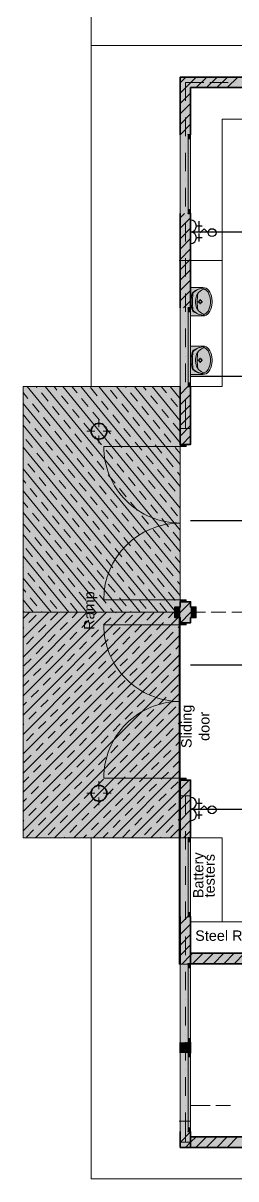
# Model space of a CAD drawing. Header units: millimetres. Extents: x 140718 to 249917, y 39137 to 308394.
# Drawn here: x 227685 to 231748, y 239073 to 261099 of the extents above; entities that cross this region are included whole.
import ezdxf

# ---------------------------------------------------------------- set-up
doc = ezdxf.new("R2010")
doc.units = ezdxf.units.MM
doc.layers.get('0').update_dxf_attribs({"color": 1})
for name, color, linetype in [('lights', 1, 'Continuous'), ('PDF_2D Drafting - General', 7, 'Continuous'), ('PLACEMENT', 40, 'Continuous'), ('power', 130, 'Continuous')]:
    doc.layers.add(name, color=color, linetype=linetype)
for name, color, linetype, true_color in [('PDF_Geometry', 7, 'Continuous', 0xff6600), ('PDF_Interior$-$Furniture$', 7, 'Continuous', 0x6a6a6a), ('PDF_Structural - Bearing', 7, 'Continuous', 0xffffff)]:
    doc.layers.add(name, color=color, linetype=linetype, true_color=true_color)
doc.styles.add('PDF ArialMT', font='arial.ttf')

# ---------------------------------------------------------------- blocks, each defined once
blk = doc.blocks.new('FF')
at = {"layer": 'PDF_Geometry', "color": 1, "lineweight": 25}
for points in [[(51, 478), (-155, 690), (46, 907)], [(-547, 420), (-33, 420)], [(-303, 293), (-303, 594)], [(94, 430), (501, 430)], [(300, 293), (300, 594)], [(596, -4), (-600, -4)]]:
    blk.add_lwpolyline(points, dxfattribs=at)
blk.add_circle((43, 1105), 204, dxfattribs=at)
for centre in [(-299, 0), (304, 0)]:
    blk.add_arc(centre, 299, 0, 180, dxfattribs=at)

msp = doc.modelspace()

# ---------------------------------------------------------------- hatches: boundary and pattern name
at = {"layer": 'PDF_2D Drafting - General', "true_color": 0xffffff, "transparency": 33554559}
for points in [[(227685, 254171), (230662, 254171), (230684, 254171), (230684, 249971), (230584, 249971), (230584, 249871), (227685, 249871)], [(227685, 245572), (227685, 249871), (230584, 249871), (230584, 249771), (230684, 249771), (230684, 245572), (230662, 245572)]]:
    msp.add_hatch(color=7, dxfattribs=at).paths.add_polyline_path(points)
at = {"layer": 'PDF_Interior$-$Furniture$', "true_color": 0xffffff, "transparency": 33554559}
for points in [[(231113, 256060), (230884, 256060), (230884, 255520), (231113, 255520), (231129, 255520), (231145, 255522), (231160, 255526), (231175, 255532), (231190, 255539), (231203, 255549), (231215, 255559), (231226, 255571), (231238, 255588), (231249, 255607), (231258, 255626), (231266, 255646), (231273, 255665), (231279, 255687), (231284, 255707), (231288, 255728), (231291, 255750), (231294, 255771), (231294, 255790), (231294, 255809), (231291, 255830), (231288, 255851), (231284, 255872), (231279, 255893), (231274, 255910), (231266, 255933), (231258, 255953), (231249, 255973), (231238, 255991), (231226, 256008), (231215, 256020), (231203, 256031), (231190, 256040), (231175, 256048), (231160, 256053), (231145, 256057), (231129, 256059), (231121, 256060)], [(231113, 254944), (230884, 254944), (230884, 254404), (231113, 254404), (231129, 254404), (231145, 254406), (231160, 254410), (231175, 254416), (231190, 254423), (231203, 254432), (231215, 254443), (231226, 254455), (231238, 254472), (231249, 254491), (231258, 254510), (231266, 254530), (231273, 254549), (231279, 254571), (231284, 254591), (231288, 254612), (231291, 254634), (231294, 254655), (231294, 254674), (231294, 254692), (231291, 254714), (231288, 254735), (231284, 254756), (231279, 254777), (231274, 254794), (231266, 254817), (231258, 254837), (231249, 254856), (231238, 254875), (231226, 254892), (231215, 254904), (231203, 254915), (231190, 254924), (231175, 254931), (231160, 254937), (231145, 254941), (231129, 254943), (231121, 254944)]]:
    msp.add_hatch(color=7, dxfattribs=at).paths.add_polyline_path(points)
at = {"layer": 'PDF_Structural - Bearing', "transparency": 33554559}
for color, points in [(7, [(230884, 259870), (230884, 258970), (230834, 258970), (230684, 258970), (230684, 260070)]), (256, [(230884, 257471), (230834, 257471), (230684, 257471), (230684, 258970), (230834, 258970), (230884, 258970)]), (256, [(230884, 257471), (230834, 257471), (230684, 257471), (230684, 258970), (230834, 258970), (230884, 258970)]), (7, [(230684, 255671), (230684, 257471), (230834, 257471), (230884, 257471), (230884, 255671), (230834, 255671)]), (256, [(230884, 254171), (230834, 254171), (230684, 254171), (230684, 255671), (230834, 255671), (230884, 255671)]), (256, [(230884, 254171), (230834, 254171), (230684, 254171), (230684, 255671), (230834, 255671), (230884, 255671)]), (7, [(230684, 254171), (230834, 254171), (230884, 254171), (230884, 253071), (230799, 253071), (230684, 253071)]), (7, [(230684, 249672), (230684, 250071), (230799, 250071), (230884, 250071), (230884, 249672), (230799, 249672)]), (7, [(230684, 245572), (230684, 246672), (230799, 246672), (230884, 246672), (230884, 245572), (230834, 245572)]), (256, [(230884, 245572), (230884, 244072), (230834, 244072), (230684, 244072), (230684, 245572), (230834, 245572)]), (256, [(230884, 245572), (230884, 244072), (230834, 244072), (230684, 244072), (230684, 245572), (230834, 245572)]), (7, [(230684, 243172), (230684, 244072), (230834, 244072), (230884, 244072), (230884, 243172), (230834, 243172)]), (256, [(230884, 243172), (230884, 241673), (230834, 241673), (230684, 241673), (230684, 243172), (230834, 243172)]), (256, [(230884, 243172), (230884, 241673), (230834, 241673), (230684, 241673), (230684, 243172), (230834, 243172)]), (7, [(230884, 243372), (232646, 243372), (232646, 243222), (232646, 243172), (230884, 243172)]), (7, [(230684, 241473), (230684, 241673), (230834, 241673), (230884, 241673), (230884, 241473), (230834, 241473)]), (256, [(230884, 241473), (230884, 239973), (230834, 239973), (230684, 239973), (230684, 241473), (230834, 241473)]), (256, [(230884, 241473), (230884, 239973), (230834, 239973), (230684, 239973), (230684, 241473), (230834, 241473)]), (7, [(230684, 239673), (230684, 239973), (230834, 239973), (230884, 239973), (230884, 239673)])]:
    msp.add_hatch(color=color, dxfattribs=at).paths.add_polyline_path(points)

# ---------------------------------------------------------------- linework, layer by layer
at = {"layer": 'PDF_2D Drafting - General', "color": 8, "lineweight": 15, "true_color": 0x7f7f7f}
for points in [[(231684, 295866), (230184, 295866), (230184, 263470), (228984, 263470), (228984, 260670)], [(230662, 256575), (230884, 256575), (231484, 256575), (231484, 259270), (234384, 259270), (234384, 260070)], [(230884, 254171), (231484, 254171), (231484, 256575)], [(230662, 254171), (227685, 254171), (227685, 249871), (230584, 249871), (230584, 249971), (230684, 249971), (230684, 254171), (230662, 254171), (227685, 254171), (227685, 245572), (230662, 245572), (230684, 245572), (230684, 249771), (230584, 249771), (230584, 249871), (227685, 249871), (227685, 245572), (230662, 245572), (230944, 245572)], [(230884, 249871), (231166, 249871)], [(231275, 249871), (231558, 249871)], [(231667, 249871), (231949, 249871)], [(230884, 245572), (231166, 245572)], [(231053, 245572), (231202, 245572), (231484, 245572), (231202, 245572)], [(231484, 243972), (231484, 245572)], [(234384, 243690), (234384, 243972), (230884, 243972)], [(228984, 243372), (228984, 239073)], [(230662, 243168), (230944, 243168)], [(231053, 243168), (231335, 243168)], [(231444, 243168), (231726, 243168)], [(231254, 240473), (231166, 240473), (230884, 240473)], [(231646, 240473), (231363, 240473)], [(230662, 240173), (230884, 240173)]]:
    msp.add_lwpolyline(points, dxfattribs=at)
at = {"layer": 'PDF_2D Drafting - General', "color": 253, "lineweight": 18, "true_color": 0xaaaaaa}
for points in [[(227685, 254060), (227778, 253946)], [(227764, 254171), (230684, 250607)], [(227935, 254171), (227949, 254154)], [(228034, 254050), (228162, 253894)], [(228105, 254171), (230684, 251023)], [(228276, 254171), (228332, 254102)], [(228417, 253998), (228545, 253842)], [(228446, 254171), (230684, 251439)], [(228617, 254171), (228716, 254050)], [(228787, 254171), (230684, 251855)], [(228971, 254154), (229099, 253998)], [(229128, 254171), (230684, 252271)], [(229355, 254102), (229483, 253946)], [(229469, 254171), (230684, 252687)], [(229639, 254171), (229653, 254154)], [(229738, 254050), (229866, 253894)], [(229810, 254171), (230684, 253103)], [(229980, 254171), (230037, 254102)], [(230122, 253998), (230250, 253842)], [(230151, 254171), (230684, 253520)], [(230321, 254171), (230420, 254050)], [(230492, 254171), (230684, 253936)], [(230676, 254154), (230684, 254144)], [(227685, 253852), (230684, 250190)], [(227863, 253842), (227991, 253686)], [(228247, 253790), (228375, 253634)], [(228801, 253946), (228929, 253790)], [(229185, 253894), (229312, 253738)], [(229568, 253842), (229696, 253686)], [(229952, 253790), (230079, 253634)], [(230506, 253946), (230633, 253790)], [(227693, 253634), (227821, 253478)], [(228076, 253582), (228204, 253426)], [(228460, 253530), (228588, 253374)], [(228630, 253738), (228758, 253582)], [(229014, 253686), (229142, 253530)], [(229398, 253634), (229525, 253478)], [(229781, 253582), (229909, 253426)], [(230165, 253530), (230293, 253374)], [(230335, 253738), (230463, 253582)], [(227685, 253436), (230584, 249896)], [(227906, 253374), (228034, 253218)], [(228290, 253322), (228417, 253166)], [(228843, 253478), (228971, 253322)], [(229227, 253426), (229355, 253270)], [(229611, 253374), (229738, 253218)], [(229994, 253322), (230122, 253166)], [(230548, 253478), (230676, 253322)], [(227735, 253166), (227863, 253010)], [(228119, 253114), (228247, 252958)], [(228673, 253270), (228801, 253114)], [(229057, 253218), (229185, 253062)], [(229440, 253166), (229568, 253010)], [(229824, 253114), (229952, 252958)], [(230378, 253270), (230506, 253114)], [(227685, 253020), (230264, 249871)], [(227949, 252905), (228076, 252749)], [(228503, 253062), (228630, 252905)], [(228886, 253010), (229014, 252853)], [(229270, 252958), (229398, 252802)], [(229653, 252905), (229781, 252749)], [(230207, 253062), (230335, 252905)], [(230591, 253010), (230684, 252895)], [(227685, 252812), (227693, 252802)], [(227778, 252697), (227906, 252541)], [(228162, 252645), (228290, 252489)], [(228332, 252853), (228460, 252697)], [(228716, 252802), (228843, 252645)], [(229099, 252749), (229227, 252593)], [(229483, 252697), (229611, 252541)], [(229866, 252645), (229994, 252489)], [(230037, 252853), (230165, 252697)], [(230420, 252802), (230548, 252645)], [(227685, 252603), (229923, 249871)], [(227991, 252437), (228119, 252281)], [(228545, 252593), (228673, 252437)], [(228929, 252541), (229057, 252385)], [(229312, 252489), (229440, 252333)], [(229696, 252437), (229824, 252281)], [(230250, 252593), (230378, 252437)], [(230633, 252541), (230684, 252479)], [(227685, 252395), (227735, 252333)], [(227821, 252229), (227949, 252073)], [(228375, 252385), (228503, 252229)], [(228758, 252333), (228886, 252177)], [(229142, 252281), (229270, 252125)], [(229525, 252229), (229653, 252073)], [(230079, 252385), (230207, 252229)], [(230463, 252333), (230591, 252177)], [(227685, 252187), (229582, 249871)], [(227685, 251979), (227778, 251865)], [(228204, 252177), (228332, 252021)], [(228588, 252125), (228716, 251969)], [(228971, 252073), (229099, 251917)], [(229355, 252021), (229483, 251865)], [(229909, 252177), (230037, 252021)], [(230293, 252125), (230420, 251969)], [(230676, 252073), (230684, 252063)], [(227685, 251771), (229241, 249871)], [(227863, 251761), (227991, 251605)], [(228034, 251969), (228162, 251813)], [(228417, 251917), (228545, 251761)], [(228801, 251865), (228929, 251709)], [(229185, 251813), (229312, 251657)], [(229568, 251761), (229696, 251605)], [(229738, 251969), (229866, 251813)], [(230122, 251917), (230250, 251761)], [(230506, 251865), (230633, 251709)], [(227693, 251553), (227821, 251397)], [(228247, 251709), (228375, 251553)], [(228630, 251657), (228758, 251501)], [(229014, 251605), (229142, 251449)], [(229398, 251553), (229525, 251397)], [(229952, 251709), (230079, 251553)], [(230335, 251657), (230463, 251501)], [(227685, 251355), (228900, 249871)], [(228076, 251501), (228204, 251345)], [(228460, 251449), (228588, 251293)], [(228843, 251397), (228971, 251241)], [(229227, 251345), (229355, 251189)], [(229781, 251501), (229909, 251345)], [(230165, 251449), (230293, 251293)], [(230548, 251397), (230676, 251241)], [(227906, 251293), (228034, 251137)], [(228290, 251241), (228417, 251085)], [(228673, 251189), (228801, 251033)], [(229057, 251137), (229185, 250981)], [(229611, 251293), (229738, 251137)], [(229994, 251241), (230122, 251085)], [(230378, 251189), (230506, 251033)], [(227685, 250939), (228559, 249871)], [(227735, 251085), (227863, 250929)], [(228119, 251033), (228247, 250877)], [(228503, 250981), (228630, 250825)], [(228886, 250929), (229014, 250773)], [(229440, 251085), (229568, 250929)], [(229824, 251033), (229952, 250877)], [(230207, 250981), (230335, 250825)], [(230591, 250929), (230684, 250815)], [(227685, 250731), (227693, 250721)], [(227949, 250825), (228076, 250669)], [(228332, 250773), (228460, 250617)], [(228716, 250721), (228843, 250565)], [(229099, 250669), (229227, 250513)], [(229270, 250877), (229398, 250721)], [(229653, 250825), (229781, 250669)], [(230037, 250773), (230165, 250617)], [(230420, 250721), (230548, 250565)], [(227685, 250523), (228218, 249871)], [(227778, 250617), (227906, 250460)], [(228162, 250565), (228290, 250409)], [(228545, 250513), (228673, 250357)], [(228929, 250460), (229057, 250305)], [(229483, 250617), (229611, 250460)], [(229866, 250565), (229994, 250409)], [(230250, 250513), (230378, 250357)], [(230633, 250460), (230684, 250398)], [(227685, 250315), (227735, 250252)], [(227991, 250357), (228119, 250200)], [(228375, 250305), (228503, 250148)], [(228758, 250252), (228886, 250096)], [(229312, 250409), (229440, 250252)], [(229696, 250357), (229824, 250200)], [(230079, 250305), (230207, 250148)], [(230463, 250252), (230591, 250096)], [(227685, 250107), (227877, 249871)], [(227821, 250148), (227949, 249992)], [(228204, 250096), (228332, 249940)], [(228588, 250044), (228716, 249888)], [(229142, 250200), (229270, 250044)], [(229525, 250148), (229653, 249992)], [(229909, 250096), (230037, 249940)], [(230293, 250044), (230420, 249888)], [(227685, 249898), (227707, 249871)], [(230380, 249871), (227685, 247176)], [(230012, 249871), (227685, 247544)], [(229645, 249871), (227685, 247911)], [(229277, 249871), (227685, 248279)], [(228909, 249871), (227685, 248647)], [(228542, 249871), (227685, 249014)], [(228174, 249871), (227685, 249382)], [(227806, 249871), (227685, 249750)], [(227932, 249813), (227794, 249676)], [(228034, 249888), (228048, 249871)], [(228346, 249859), (228208, 249722)], [(228726, 249871), (228622, 249768)], [(228971, 249992), (229071, 249871)], [(229093, 249871), (229035, 249813)], [(229355, 249940), (229411, 249871)], [(229461, 249871), (229449, 249859)], [(229771, 249813), (229633, 249676)], [(229738, 249888), (229752, 249871)], [(230184, 249859), (230046, 249722)], [(230564, 249871), (230460, 249768)], [(230584, 249892), (230598, 249905)], [(230584, 249783), (230662, 249860)], [(230644, 249951), (230644, 249951)], [(230676, 249992), (230684, 249982)], [(230648, 249771), (227685, 246808)], [(227702, 249584), (227685, 249566)], [(228116, 249630), (227978, 249492)], [(228530, 249676), (228392, 249538)], [(228943, 249722), (228805, 249584)], [(229357, 249768), (229219, 249630)], [(229541, 249584), (229403, 249446)], [(229954, 249630), (229817, 249492)], [(230368, 249676), (230230, 249538)], [(230684, 249624), (230644, 249584)], [(230662, 249767), (230666, 249771)], [(230673, 249595), (230673, 249595)], [(230684, 249440), (227685, 246441)], [(227886, 249400), (227749, 249262)], [(228300, 249446), (228162, 249308)], [(228714, 249492), (228576, 249354)], [(229127, 249538), (228989, 249400)], [(229311, 249354), (229173, 249216)], [(229725, 249400), (229587, 249262)], [(230138, 249446), (230000, 249308)], [(230552, 249492), (230414, 249354)], [(230662, 249400), (230684, 249422)], [(228070, 249216), (227932, 249078)], [(228484, 249262), (228346, 249124)], [(228897, 249308), (228760, 249170)], [(229081, 249124), (228943, 248986)], [(229495, 249170), (229357, 249032)], [(229908, 249216), (229771, 249078)], [(230322, 249262), (230184, 249124)], [(230684, 249257), (230598, 249170)], [(230673, 249227), (230684, 249238)], [(230684, 249073), (227685, 246073)], [(227840, 248986), (227702, 248848)], [(228254, 249032), (228116, 248894)], [(228668, 249078), (228530, 248940)], [(229265, 248940), (229127, 248802)], [(229679, 248986), (229541, 248848)], [(230092, 249032), (229954, 248894)], [(230506, 249078), (230368, 248940)], [(230662, 249032), (230684, 249055)], [(230684, 248705), (227685, 245705)], [(228024, 248802), (227886, 248665)], [(228438, 248848), (228300, 248711)], [(228852, 248894), (228714, 248756)], [(229035, 248711), (228897, 248573)], [(229449, 248756), (229311, 248619)], [(229863, 248802), (229725, 248665)], [(230276, 248848), (230138, 248711)], [(230684, 248889), (230552, 248756)], [(230662, 248848), (230684, 248871)], [(230662, 248664), (230684, 248687)], [(227794, 248573), (227685, 248463)], [(228208, 248619), (228070, 248481)], [(228622, 248665), (228484, 248527)], [(228805, 248481), (228668, 248343)], [(229219, 248527), (229081, 248389)], [(229633, 248573), (229495, 248435)], [(230046, 248619), (229908, 248481)], [(230460, 248665), (230322, 248527)], [(230644, 248481), (230506, 248343)], [(230662, 248480), (230684, 248503)], [(227978, 248389), (227840, 248251)], [(230684, 248337), (227919, 245572)], [(228392, 248435), (228254, 248297)], [(228576, 248251), (228438, 248113)], [(228989, 248297), (228852, 248159)], [(229403, 248343), (229265, 248205)], [(229817, 248389), (229679, 248251)], [(230230, 248435), (230092, 248297)], [(230414, 248251), (230276, 248113)], [(230662, 248297), (230684, 248319)], [(227749, 248159), (227685, 248095)], [(228162, 248205), (228024, 248067)], [(228346, 248021), (228208, 247883)], [(228760, 248067), (228622, 247929)], [(229173, 248113), (229035, 247975)], [(229587, 248159), (229449, 248021)], [(230000, 248205), (229863, 248067)], [(230184, 248021), (230046, 247883)], [(230598, 248067), (230460, 247929)], [(230662, 248113), (230673, 248124)], [(227932, 247975), (227794, 247837)], [(230684, 247970), (228286, 245572)], [(228530, 247837), (228392, 247700)], [(228943, 247883), (228805, 247745)], [(229357, 247929), (229219, 247791)], [(229771, 247975), (229633, 247837)], [(230368, 247837), (230230, 247700)], [(230662, 247929), (230684, 247952)], [(227702, 247745), (227685, 247727)], [(228116, 247791), (227978, 247653)], [(228300, 247608), (228162, 247470)], [(228714, 247653), (228576, 247516)], [(230684, 247602), (228654, 245572)], [(229127, 247700), (228989, 247562)], [(229541, 247745), (229403, 247608)], [(229954, 247791), (229817, 247653)], [(230138, 247608), (230000, 247470)], [(230552, 247653), (230414, 247516)], [(230684, 247786), (230644, 247745)], [(230662, 247561), (230684, 247584)], [(230673, 247756), (230673, 247756)], [(227886, 247562), (227749, 247424)], [(228070, 247378), (227932, 247240)], [(228484, 247424), (228346, 247286)], [(228897, 247470), (228760, 247332)], [(229311, 247516), (229173, 247378)], [(229725, 247562), (229587, 247424)], [(229908, 247378), (229771, 247240)], [(230322, 247424), (230184, 247286)], [(230684, 247418), (230598, 247332)], [(230673, 247389), (230684, 247400)], [(227840, 247148), (227702, 247010)], [(228254, 247194), (228116, 247056)], [(228668, 247240), (228530, 247102)], [(229081, 247286), (228943, 247148)], [(230684, 247234), (229022, 245572)], [(229495, 247332), (229357, 247194)], [(229679, 247148), (229541, 247010)], [(230092, 247194), (229954, 247056)], [(230506, 247240), (230368, 247102)], [(230662, 247194), (230684, 247216)], [(228024, 246964), (227886, 246826)], [(228438, 247010), (228300, 246872)], [(228852, 247056), (228714, 246918)], [(229265, 247102), (229127, 246964)], [(229449, 246918), (229311, 246780)], [(229863, 246964), (229725, 246826)], [(230276, 247010), (230138, 246872)], [(230684, 247051), (230552, 246918)], [(230662, 247010), (230684, 247033)], [(227794, 246734), (227685, 246625)], [(228208, 246780), (228070, 246642)], [(228622, 246826), (228484, 246688)], [(229035, 246872), (228897, 246734)], [(230684, 246867), (229389, 245572)], [(229633, 246734), (229495, 246597)], [(230046, 246780), (229908, 246642)], [(230460, 246826), (230322, 246688)], [(230662, 246826), (230684, 246849)], [(227978, 246551), (227840, 246413)], [(228392, 246597), (228254, 246459)], [(228805, 246642), (228668, 246505)], [(229219, 246688), (229081, 246551)], [(229403, 246505), (229265, 246367)], [(229817, 246551), (229679, 246413)], [(230684, 246499), (229757, 245572)], [(230230, 246597), (230092, 246459)], [(230644, 246642), (230506, 246505)], [(230662, 246642), (230684, 246665)], [(230662, 246458), (230684, 246481)], [(227749, 246321), (227685, 246257)], [(228162, 246367), (228024, 246229)], [(228576, 246413), (228438, 246275)], [(228989, 246459), (228852, 246321)], [(229173, 246275), (229035, 246137)], [(229587, 246321), (229449, 246183)], [(230000, 246367), (229863, 246229)], [(230414, 246413), (230276, 246275)], [(230662, 246275), (230673, 246286)], [(227932, 246137), (227794, 245999)], [(228346, 246183), (228208, 246045)], [(228760, 246229), (228622, 246091)], [(228943, 246045), (228805, 245907)], [(229357, 246091), (229219, 245953)], [(229771, 246137), (229633, 245999)], [(230184, 246183), (230046, 246045)], [(230684, 246131), (230125, 245572)], [(230598, 246229), (230460, 246091)], [(230662, 246091), (230684, 246113)], [(227702, 245907), (227685, 245889)], [(228116, 245953), (227978, 245815)], [(228530, 245999), (228392, 245861)], [(228714, 245815), (228576, 245677)], [(229127, 245861), (228989, 245723)], [(229541, 245907), (229403, 245769)], [(229954, 245953), (229817, 245815)], [(230368, 245999), (230230, 245861)], [(230552, 245815), (230414, 245677)], [(230684, 245948), (230644, 245907)], [(230673, 245918), (230673, 245918)], [(227886, 245723), (227749, 245586)], [(228300, 245769), (228162, 245631)], [(228897, 245631), (228838, 245572)], [(229311, 245677), (229206, 245572)], [(229725, 245723), (229587, 245586)], [(230138, 245769), (230000, 245631)], [(230684, 245764), (230492, 245572)], [(230662, 245723), (230684, 245746)], [(228484, 245586), (228470, 245572)], [(230322, 245586), (230308, 245572)], [(230662, 245355), (230684, 245378)], [(230673, 245550), (230684, 245562)], [(230684, 245580), (230676, 245572)], [(230662, 245172), (230684, 245194)], [(230662, 244988), (230684, 245010)], [(230662, 244804), (230684, 244827)], [(230662, 244620), (230684, 244643)], [(230662, 244436), (230673, 244448)], [(230662, 244252), (230684, 244275)], [(230673, 244080), (230673, 244080)], [(230662, 243885), (230684, 243907)], [(230673, 243712), (230684, 243724)], [(230662, 243517), (230684, 243540)], [(230662, 243333), (230684, 243356)], [(230680, 243168), (230684, 243172)]]:
    msp.add_lwpolyline(points, dxfattribs=at)
at = {"layer": 'PDF_2D Drafting - General', "color": 8, "lineweight": 15, "true_color": 0x7f7f7f}
for points in [[(230584, 249971), (230584, 249871), (230662, 249871), (230662, 249971)], [(230662, 249871), (230584, 249871), (230584, 249771), (230662, 249771)], [(230662, 249771), (230662, 243168), (230684, 243168), (230684, 249771)]]:
    msp.add_lwpolyline(points, close=True, dxfattribs=at)
at = {"layer": 'PDF_2D Drafting - General', "color": 7, "lineweight": 0, "true_color": 0xffffff, "transparency": 33554559}
for points in [[(230662, 249971), (230662, 249871), (230584, 249971), (230584, 249871)], [(230662, 249771), (230584, 249771), (230662, 249871), (230584, 249871)], [(230684, 249771), (230684, 243168), (230662, 249771), (230662, 243168)]]:
    msp.add_solid(points, dxfattribs=at)
at = {"layer": 'PDF_Interior$-$Furniture$', "lineweight": 20}
for points in [[(231113, 256060), (230884, 256060), (230884, 255520), (231113, 255520)], [(230884, 255705), (230884, 255875)], [(231022, 255790), (231051, 255790)], [(231068, 255807), (231068, 255835)], [(231068, 255744), (231068, 255773)], [(231084, 255790), (231113, 255790)], [(231113, 254944), (230884, 254944), (230884, 254404), (231113, 254404)], [(230884, 254588), (230884, 254759)], [(231022, 254674), (231051, 254674)], [(231068, 254690), (231068, 254719)], [(231068, 254628), (231068, 254657)], [(231084, 254674), (231113, 254674)]]:
    msp.add_lwpolyline(points, dxfattribs=at)
for points in [[(230895, 255785, 0.05601), (230912, 255635, 0.166882), (230927, 255610, 0.172736), (231144, 255534, -0.182216), (230942, 255610, -0.178401), (230927, 255638, -0.032588), (230916, 255789, -0.032504), (230927, 255942, -0.182216), (230942, 255969, -0.183454), (231142, 256046, 0.173768), (230927, 255969, 0.170079), (230912, 255944, 0.055582), (230895, 255795)], [(231127, 256027, 0.156512), (231013, 255933, 0.136011), (230979, 255809, 0.024152), (230979, 255790, 0.024146), (230979, 255770, 0.136003), (231013, 255646, 0.157098), (231127, 255553)], [(231119, 255520, 0.227366), (231226, 255571, 0.04974), (231249, 255607, 0.095773), (231294, 255771, 0.01258), (231294, 255790, 0.012568), (231294, 255809, 0.095775), (231249, 255973, 0.048229), (231226, 256008, 0.226466), (231119, 256060)], [(231132, 255553, 0.217621), (231194, 255581, 0.128671), (231255, 255715, 0.060181), (231264, 255790, 0.060311), (231255, 255864, 0.128667), (231194, 255999, 0.218966), (231132, 256027)], [(231022, 255941, 0.03902), (231010, 255790, 0.039001), (231022, 255639)], [(230895, 254669, 0.056181), (230912, 254519, 0.166073), (230927, 254494, 0.172775), (231144, 254418, -0.182729), (230942, 254494, -0.180994), (230927, 254521, -0.032532), (230916, 254673, -0.032537), (230927, 254826, -0.184013), (230942, 254853, -0.183454), (231142, 254930, 0.173319), (230927, 254853, 0.169238), (230912, 254828, 0.055638), (230895, 254679)], [(231127, 254910, 0.157117), (231013, 254817, 0.136011), (230979, 254693, 0.024152), (230979, 254674, 0.024146), (230979, 254654, 0.136003), (231013, 254530, 0.157206), (231127, 254437)], [(231119, 254403, 0.226465), (231226, 254455, 0.048226), (231249, 254491, 0.095592), (231294, 254655, 0.012571), (231294, 254674, 0.012568), (231294, 254692, 0.095775), (231249, 254856, 0.049742), (231226, 254892, 0.227367), (231119, 254944)], [(231132, 254437, 0.219009), (231194, 254465, 0.128681), (231255, 254599, 0.060307), (231264, 254674, 0.060184), (231255, 254748, 0.128681), (231194, 254882, 0.217621), (231132, 254910)], [(231022, 254825, 0.038963), (231010, 254674, 0.03902), (231022, 254523)]]:
    msp.add_lwpolyline(points, format="xyb", dxfattribs=at)
for centre, radius in [((231068, 255790), 35.1), ((231068, 255790), 25), ((231068, 254674), 35.1), ((231068, 254674), 25)]:
    msp.add_circle(centre, radius, dxfattribs=at)
for points in [[(231113, 256060), (231115, 256060), (231117, 256060), (231119, 256060)], [(231127, 256027), (231129, 256027), (231130, 256027), (231132, 256027)], [(231142, 256046), (231144, 256046), (231146, 256046), (231148, 256046)], [(231144, 256046), (231145, 256046), (231146, 256046), (231148, 256046)], [(230895, 255789), (230895, 255791), (230895, 255794), (230895, 255795)], [(230895, 255785), (230895, 255786), (230895, 255788), (230895, 255790)], [(231119, 255520), (231117, 255520), (231115, 255520), (231113, 255520)], [(231132, 255553), (231130, 255553), (231129, 255553), (231127, 255553)], [(231148, 255534), (231146, 255534), (231144, 255534), (231142, 255534)], [(231148, 255534), (231147, 255534), (231145, 255534), (231144, 255534)], [(231113, 254944), (231115, 254944), (231117, 254944), (231119, 254944)], [(231127, 254910), (231129, 254910), (231130, 254910), (231132, 254910)], [(231142, 254930), (231144, 254930), (231146, 254930), (231148, 254930)], [(231144, 254930), (231145, 254930), (231146, 254930), (231148, 254930)], [(230895, 254673), (230895, 254675), (230895, 254677), (230895, 254679)], [(230895, 254669), (230895, 254670), (230895, 254672), (230895, 254674)], [(231119, 254403), (231117, 254403), (231115, 254404), (231113, 254404)], [(231132, 254437), (231130, 254437), (231129, 254437), (231127, 254437)], [(231148, 254418), (231146, 254418), (231144, 254418), (231142, 254418)], [(231148, 254418), (231147, 254418), (231145, 254418), (231144, 254418)]]:
    msp.add_open_spline(points, degree=3, dxfattribs=at)
at = {"layer": 'PDF_Structural - Bearing', "color": 123, "lineweight": 18, "true_color": 0x71cebe}
msp.add_lwpolyline([(227685, 254171), (227685, 245572), (228984, 245572), (228984, 239073), (241683, 239073), (241683, 260670), (228984, 260670), (228984, 254171)], close=True, dxfattribs=at)
at = {"layer": 'PDF_Structural - Bearing', "color": 7, "lineweight": 35}
for points in [[(241083, 259770), (241083, 260070), (230684, 260070), (230684, 258970)], [(230884, 258970), (230834, 258970), (230884, 258970), (230884, 259870), (240883, 259870), (240883, 259770), (240933, 259770), (240883, 259770)], [(230684, 257471), (230684, 255671)], [(230884, 255671), (230834, 255671), (230884, 255671), (230884, 257471), (230834, 257471), (230884, 257471)], [(230684, 253071), (230799, 253071), (230684, 253071), (230684, 253108), (230684, 253071), (230684, 254171)], [(230884, 253071), (230884, 254171), (230834, 254171), (230884, 254171)], [(230684, 249672), (230799, 249672), (230884, 249672), (230799, 249672), (230684, 249672), (230684, 249709), (230684, 249672), (230684, 249771), (230584, 249771), (230584, 249971), (230684, 249971), (230684, 250071), (230799, 250071), (230884, 250071), (230884, 250034), (230884, 250071), (230799, 250071), (230684, 250071), (230684, 250034), (230684, 250071)], [(230884, 249672), (230884, 249709), (230884, 249672), (230884, 249771), (230984, 249771), (230984, 249971), (230884, 249971), (230884, 250071)], [(230684, 246672), (230799, 246672), (230684, 246672), (230684, 246635), (230684, 246672), (230684, 245572)], [(230884, 245572), (230834, 245572), (230884, 245572), (230884, 246672)], [(230684, 244072), (230684, 243172)], [(230884, 243172), (230834, 243172), (230884, 243172), (230884, 244072), (230834, 244072), (230884, 244072)], [(230684, 239973), (230684, 239673), (230884, 239673), (230884, 239873), (234384, 239873), (234384, 241373), (234384, 241573), (234384, 242168), (234499, 242168), (234384, 242168), (234384, 242131), (234384, 242168)], [(230684, 241673), (230684, 241473)], [(230884, 241473), (230834, 241473), (230884, 241473), (230884, 241673), (230834, 241673), (230884, 241673)], [(230884, 239973), (230834, 239973), (230884, 239973), (230884, 239673), (241083, 239673), (241083, 240773)]]:
    msp.add_lwpolyline(points, dxfattribs=at)
at = {"layer": 'PDF_Structural - Bearing', "color": 132, "lineweight": 18, "true_color": 0x00bfbf}
for points in [[(230966, 260070), (230684, 260070), (230684, 259788)], [(231304, 260070), (231021, 260070)], [(231695, 260070), (231413, 260070)], [(231166, 259870), (230884, 259870), (230884, 259588)], [(231495, 259870), (231213, 259870)], [(231886, 259870), (231604, 259870)], [(230684, 259679), (230684, 259397)], [(230884, 259479), (230884, 259197)], [(230684, 259288), (230684, 259006)], [(230884, 259088), (230884, 258806)], [(230684, 258897), (230684, 258615)], [(230884, 258697), (230884, 258415)], [(230684, 258506), (230684, 258223)], [(230884, 258306), (230884, 258023)], [(230684, 258114), (230684, 257832)], [(230684, 257723), (230684, 257441)], [(230884, 257914), (230884, 257632)], [(230884, 257523), (230884, 257241)], [(230684, 257332), (230684, 257050)], [(230884, 257132), (230884, 256850)], [(230684, 256941), (230684, 256659)], [(230884, 256741), (230884, 256459)], [(230684, 256550), (230684, 256268)], [(230884, 256350), (230884, 256068)], [(230684, 256158), (230684, 255876)], [(230884, 255959), (230884, 255676)], [(230684, 255767), (230684, 255485)], [(230884, 255567), (230884, 255285)], [(230684, 255376), (230684, 255094)], [(230884, 255176), (230884, 254894)], [(230684, 254985), (230684, 254703)], [(230884, 254785), (230884, 254503)], [(230684, 254594), (230684, 254312)], [(230684, 254203), (230684, 253920)], [(230884, 254394), (230884, 254112)], [(230884, 254003), (230884, 253720)], [(230684, 253811), (230684, 253653), (230684, 253371), (230884, 253371), (230884, 253653)], [(230884, 246090), (230884, 246372), (230684, 246372), (230684, 246090)], [(230684, 245981), (230684, 245698)], [(230884, 245981), (230884, 245698)], [(230684, 245589), (230684, 245307)], [(230884, 245589), (230884, 245307)], [(230684, 245198), (230684, 244916)], [(230884, 245198), (230884, 244916)], [(230684, 244807), (230684, 244525)], [(230884, 244807), (230884, 244525)], [(230684, 244416), (230684, 244134)], [(230884, 244416), (230884, 244134)], [(230684, 244025), (230684, 243742)], [(230884, 244025), (230884, 243742)], [(230684, 243633), (230684, 243351)], [(230884, 243633), (230884, 243351)], [(230684, 243242), (230684, 242960)], [(230884, 243242), (230884, 242960)], [(230684, 242851), (230684, 242569)], [(230884, 242851), (230884, 242569)], [(230684, 242460), (230684, 242178)], [(230884, 242460), (230884, 242178)], [(230684, 242069), (230684, 241787)], [(230884, 242069), (230884, 241787)], [(230684, 241678), (230684, 241395)], [(230884, 241678), (230884, 241395)], [(230684, 241286), (230684, 241004)], [(230884, 241286), (230884, 241004)], [(230684, 240895), (230684, 240613)], [(230884, 240895), (230884, 240613)], [(230684, 240504), (230684, 240222)], [(230884, 240504), (230884, 240222)], [(230684, 240113), (230684, 240055), (230684, 239773), (230884, 239773), (230884, 240055), (230884, 240113)]]:
    msp.add_lwpolyline(points, dxfattribs=at)
at = {"layer": 'PDF_Structural - Bearing', "lineweight": 0}
for points in [[(230739, 260016), (230684, 259961)], [(230838, 259917), (230684, 259763)], [(230794, 260070), (230739, 260016)], [(230992, 260070), (230838, 259917)], [(231190, 260070), (230990, 259870)], [(231388, 260070), (231188, 259870)], [(231585, 260070), (231385, 259870)], [(231783, 260070), (231583, 259870)], [(230884, 259765), (230684, 259565)], [(230884, 259567), (230684, 259367)], [(230884, 259369), (230684, 259169)], [(230884, 259171), (230684, 258971)], [(230884, 258973), (230882, 258970)], [(230768, 257471), (230684, 257387)], [(230884, 257389), (230684, 257189)], [(230884, 257191), (230684, 256991)], [(230884, 256993), (230684, 256794)], [(230884, 256796), (230684, 256596)], [(230884, 256598), (230684, 256398)], [(230884, 256400), (230684, 256200)], [(230884, 256202), (230684, 256002)], [(230884, 256004), (230684, 255804)], [(230884, 255806), (230749, 255671)], [(230833, 254171), (230684, 254022)], [(230884, 254024), (230684, 253824)], [(230884, 253826), (230684, 253626)], [(230884, 253628), (230684, 253428)], [(230884, 253430), (230684, 253230)], [(230884, 253232), (230723, 253071)], [(230591, 249771), (230684, 249865), (230884, 250065)], [(230693, 250071), (230684, 250063)], [(230584, 249963), (230593, 249971)], [(230689, 249672), (230884, 249867), (230984, 249967)], [(230857, 246672), (230684, 246499)], [(230884, 246501), (230684, 246301)], [(230884, 246303), (230684, 246103)], [(230884, 246105), (230684, 245905)], [(230884, 245907), (230684, 245707)], [(230884, 245709), (230747, 245572)], [(230831, 244072), (230684, 243926)], [(230884, 243928), (230684, 243728)], [(230884, 243730), (230684, 243530)], [(230884, 243532), (230684, 243332)], [(230923, 243372), (230884, 243334), (230723, 243172)], [(231121, 243372), (230921, 243172)], [(231319, 243372), (231119, 243172)], [(231517, 243372), (231317, 243172)], [(231715, 243372), (231515, 243172)], [(231913, 243372), (231713, 243172)], [(230807, 241673), (230684, 241550)], [(230884, 241552), (230805, 241473)], [(230691, 239973), (230684, 239966)], [(230884, 239968), (230684, 239768)], [(230987, 239873), (230884, 239770), (230787, 239673)], [(231185, 239873), (230985, 239673)], [(231383, 239873), (231183, 239673)], [(231581, 239873), (231381, 239673)], [(231779, 239873), (231579, 239673)]]:
    msp.add_lwpolyline(points, dxfattribs=at)
at = {"layer": 'PDF_Structural - Bearing', "color": 123, "lineweight": 20, "true_color": 0x71cebe}
for points in [[(231137, 259970), (230784, 259970), (230784, 259618)], [(231600, 259970), (231248, 259970)], [(231741, 259970), (231741, 259970)], [(230784, 259441), (230784, 259441)], [(230784, 259300), (230784, 258947)], [(230784, 258771), (230784, 258771)], [(230784, 258630), (230784, 258277)], [(230784, 258101), (230784, 258101)], [(230784, 257960), (230784, 257607)], [(230784, 257431), (230784, 257431)], [(230784, 257290), (230784, 256937)], [(230784, 256760), (230784, 256760)], [(230784, 256619), (230784, 256267)], [(230784, 256090), (230784, 256090)], [(230784, 255949), (230784, 255596)], [(230784, 255420), (230784, 255420)], [(230784, 255279), (230784, 254926)], [(230784, 254750), (230784, 254750)], [(230784, 254609), (230784, 254256)], [(230784, 254080), (230784, 254080)], [(230784, 253938), (230784, 253724), (230784, 253371)], [(230784, 246372), (230784, 246019)], [(230784, 245843), (230784, 245843)], [(230784, 245702), (230784, 245349)], [(230784, 245172), (230784, 245172)], [(230784, 245031), (230784, 244679)], [(230784, 244502), (230784, 244502)], [(230784, 244361), (230784, 244008)], [(230784, 243832), (230784, 243832)], [(230784, 243691), (230784, 243338)], [(230784, 243162), (230784, 243162)], [(230784, 243021), (230784, 242668)], [(230784, 242492), (230784, 242492)], [(230784, 242351), (230784, 241998)], [(230784, 241821), (230784, 241821)], [(230784, 241680), (230784, 241328)], [(230784, 241151), (230784, 241151)], [(230784, 241010), (230784, 240657)], [(230784, 240481), (230784, 240481)], [(230784, 240340), (230784, 240126), (230784, 239773)]]:
    msp.add_lwpolyline(points, dxfattribs=at)
at = {"layer": 'PDF_Structural - Bearing', "color": 30, "lineweight": 18, "true_color": 0xff6600}
for points in [[(230684, 257471), (230684, 258970)], [(230834, 258895), (230834, 257546)], [(230884, 257471), (230884, 258970)], [(230884, 257546), (230884, 258895)], [(230684, 254171), (230684, 255671)], [(230834, 255596), (230834, 254246)], [(230884, 254171), (230884, 255671)], [(230884, 254246), (230884, 255596)], [(230684, 245572), (230684, 244072)], [(230834, 244147), (230834, 245497)], [(230884, 245572), (230884, 244072)], [(230884, 245497), (230884, 244147)], [(230684, 243172), (230684, 241673)], [(230884, 243172), (230884, 241673)], [(230834, 241748), (230834, 243097)], [(230884, 243097), (230884, 241748)], [(230684, 241473), (230684, 239973)], [(230884, 241473), (230884, 239973)], [(230834, 240048), (230834, 241398)], [(230884, 241398), (230884, 240048)]]:
    msp.add_lwpolyline(points, close=True, dxfattribs=at)
at = {"layer": 'PDF_Structural - Bearing', "color": 30, "lineweight": 20, "true_color": 0xff6600}
for points in [[(230834, 258970), (230834, 258895), (230884, 258895), (230884, 258970), (230884, 258895), (230834, 258895)], [(230884, 257471), (230884, 257546), (230834, 257546), (230834, 257471), (230834, 257546), (230884, 257546)], [(230834, 255671), (230834, 255596), (230884, 255596), (230884, 255671), (230884, 255596), (230834, 255596)], [(230884, 254171), (230884, 254246), (230834, 254246), (230834, 254171), (230834, 254246), (230884, 254246)], [(230684, 253071), (230684, 253031), (230799, 253031), (230799, 253071)], [(230799, 250071), (230799, 250111), (230684, 250111), (230684, 250071)], [(230799, 249672), (230799, 249632), (230684, 249632), (230684, 249672)], [(230684, 246672), (230684, 246712), (230799, 246712), (230799, 246672)], [(230884, 245572), (230884, 245497), (230834, 245497), (230834, 245572), (230834, 245497), (230884, 245497)], [(230834, 244072), (230834, 244147), (230884, 244147), (230884, 244072), (230884, 244147), (230834, 244147)], [(230884, 243172), (230884, 243097), (230834, 243097), (230834, 243172), (230834, 243097), (230884, 243097)], [(230834, 241673), (230834, 241748), (230884, 241748), (230884, 241673), (230884, 241748), (230834, 241748)], [(230884, 241473), (230884, 241398), (230834, 241398), (230834, 241473), (230834, 241398), (230884, 241398)], [(230834, 239973), (230834, 240048), (230884, 240048), (230884, 239973), (230884, 240048), (230834, 240048)]]:
    msp.add_lwpolyline(points, close=True, dxfattribs=at)
at = {"layer": 'PDF_Structural - Bearing', "color": 1, "lineweight": 0}
for points in [[(229134, 253401), (229134, 253551)], [(229054, 253321), (228904, 253321)], [(229134, 253321), (229134, 253321)], [(229214, 253321), (229364, 253321)], [(229134, 253241), (229134, 253091)], [(229134, 246502), (229134, 246652)], [(229054, 246422), (228904, 246422)], [(229134, 246422), (229134, 246422)], [(229134, 246342), (229134, 246192)], [(229214, 246422), (229364, 246422)]]:
    msp.add_lwpolyline(points, dxfattribs=at)
at = {"layer": 'PDF_Structural - Bearing', "color": 14, "lineweight": 35, "true_color": 0xa80f02}
for points in [[(229284, 253321, 0.414315), (229134, 253471, 0.414305), (228984, 253321, 0.4143), (229134, 253171, 0.41431)], [(229284, 246422, 0.41392), (229134, 246572, 0.413909), (228984, 246422, 0.414311), (229134, 246272, 0.414322)]]:
    msp.add_lwpolyline(points, format="xyb", close=True, dxfattribs=at)
at = {"layer": 'PDF_Structural - Bearing', "color": 7, "lineweight": 35}
for points in [[(230884, 253108), (230884, 253071), (230799, 253071), (230884, 253071)], [(230884, 246635), (230884, 246672), (230799, 246672), (230884, 246672)], [(230884, 243172), (232646, 243172), (232646, 243222), (232646, 243372), (230884, 243372)]]:
    msp.add_lwpolyline(points, close=True, dxfattribs=at)
at = {"layer": 'PDF_Structural - Bearing', "color": 30, "lineweight": 18, "true_color": 0xff6600}
for points in [[(230684, 253031), (229224, 253031, 0.414216), (230684, 251571, 0.414199), (229224, 250111), (230684, 250111)], [(230684, 246712), (229224, 246712, -0.414216), (230684, 248172, -0.414217), (229224, 249632), (230684, 249632)]]:
    msp.add_lwpolyline(points, format="xyb", dxfattribs=at)
at = {"layer": 'PDF_Structural - Bearing', "color": 7, "lineweight": 0}
for centre in [(229134, 253321), (229134, 246422)]:
    msp.add_circle(centre, 150, dxfattribs=at)
at = {"layer": 'PDF_Structural - Bearing', "color": 7, "lineweight": 0, "transparency": 33554559}
for points in [[(241083, 260070), (240883, 259870), (230684, 260070), (230884, 259870)], [(230684, 249771), (230584, 249771), (230684, 249971), (230584, 249971)], [(230984, 249771), (230884, 249771), (230984, 249971), (230884, 249971)], [(240883, 239873), (241083, 239673), (230884, 239873), (230884, 239673)]]:
    msp.add_solid(points, dxfattribs=at)
at = {"layer": 'PDF_Structural - Bearing', "lineweight": 0, "transparency": 33554559}
for points in [[(230884, 258970), (230834, 258970), (230884, 258895), (230834, 258895)], [(230884, 258970), (230834, 258970), (230884, 258895), (230834, 258895)], [(230884, 258895), (230834, 258895), (230884, 257546), (230834, 257546)], [(230884, 258895), (230834, 258895), (230884, 257546), (230834, 257546)], [(230834, 257471), (230884, 257471), (230834, 257546), (230884, 257546)], [(230834, 257471), (230884, 257471), (230834, 257546), (230884, 257546)], [(230884, 255671), (230834, 255671), (230884, 255596), (230834, 255596)], [(230884, 255671), (230834, 255671), (230884, 255596), (230834, 255596)], [(230884, 255596), (230834, 255596), (230884, 254246), (230834, 254246)], [(230884, 255596), (230834, 255596), (230884, 254246), (230834, 254246)], [(230834, 254171), (230884, 254171), (230834, 254246), (230884, 254246)], [(230834, 254171), (230884, 254171), (230834, 254246), (230884, 254246)], [(230684, 253071), (230684, 253031), (230799, 253071), (230799, 253031)], [(230799, 250071), (230799, 250111), (230684, 250071), (230684, 250111)], [(230799, 249672), (230684, 249672), (230799, 249632), (230684, 249632)], [(230684, 246672), (230799, 246672), (230684, 246712), (230799, 246712)], [(230834, 245572), (230834, 245497), (230884, 245572), (230884, 245497)], [(230834, 245572), (230834, 245497), (230884, 245572), (230884, 245497)], [(230884, 244147), (230884, 245497), (230834, 244147), (230834, 245497)], [(230884, 244147), (230884, 245497), (230834, 244147), (230834, 245497)], [(230884, 244072), (230884, 244147), (230834, 244072), (230834, 244147)], [(230884, 244072), (230884, 244147), (230834, 244072), (230834, 244147)], [(230834, 243172), (230834, 243097), (230884, 243172), (230884, 243097)], [(230834, 243172), (230834, 243097), (230884, 243172), (230884, 243097)], [(230884, 241748), (230884, 243097), (230834, 241748), (230834, 243097)], [(230884, 241748), (230884, 243097), (230834, 241748), (230834, 243097)], [(230884, 241673), (230884, 241748), (230834, 241673), (230834, 241748)], [(230884, 241673), (230884, 241748), (230834, 241673), (230834, 241748)], [(230834, 241473), (230834, 241398), (230884, 241473), (230884, 241398)], [(230834, 241473), (230834, 241398), (230884, 241473), (230884, 241398)], [(230884, 240048), (230884, 241398), (230834, 240048), (230834, 241398)], [(230884, 240048), (230884, 241398), (230834, 240048), (230834, 241398)], [(230884, 239973), (230884, 240048), (230834, 239973), (230834, 240048)], [(230884, 239973), (230884, 240048), (230834, 239973), (230834, 240048)]]:
    msp.add_solid(points, dxfattribs=at)
at = {"layer": 'PLACEMENT'}
msp.add_line((230884, 259870), (240883, 259866), dxfattribs=at)
at = {"layer": 'power'}
for p, q in [((230884, 259870), (240883, 259866)), ((230883, 257120), (240882, 257116)), ((230882, 254370), (240881, 254366)), ((230880, 251620), (240879, 251616)), ((230879, 248870), (240878, 248866)), ((230877, 246120), (240877, 246116))]:
    msp.add_line(p, q, dxfattribs=at)

# ---------------------------------------------------------------- block references
at = {"xscale": 0.3696958073639959, "yscale": 0.3696958073639959, "zscale": 0.3696958073639959, "rotation": 270}
for p in [(230884, 257122), (230884, 246122)]:
    msp.add_blockref('FF', p, dxfattribs=at)

# ---------------------------------------------------------------- texts
at = {"layer": 'lights', "color": 7, "char_height": 197.5, "attachment_point": 4, "rotation": 90, "style": 'PDF ArialMT'}
for s, insert in [('Ramp', (228976, 249535)), ('Sliding', (230832, 247283)), ('door', (231146, 247420)), ('Battery', (231058, 244421)), ('testers', (231246, 244436))]:
    msp.add_mtext(s, dxfattribs=dict(at, insert=insert))
at = {"layer": 'lights', "color": 7, "insert": (230970, 243707), "char_height": 197.5, "attachment_point": 4, "style": 'PDF ArialMT'}
msp.add_mtext('Steel RAck', dxfattribs=at)

doc.saveas('drawing.dxf')
